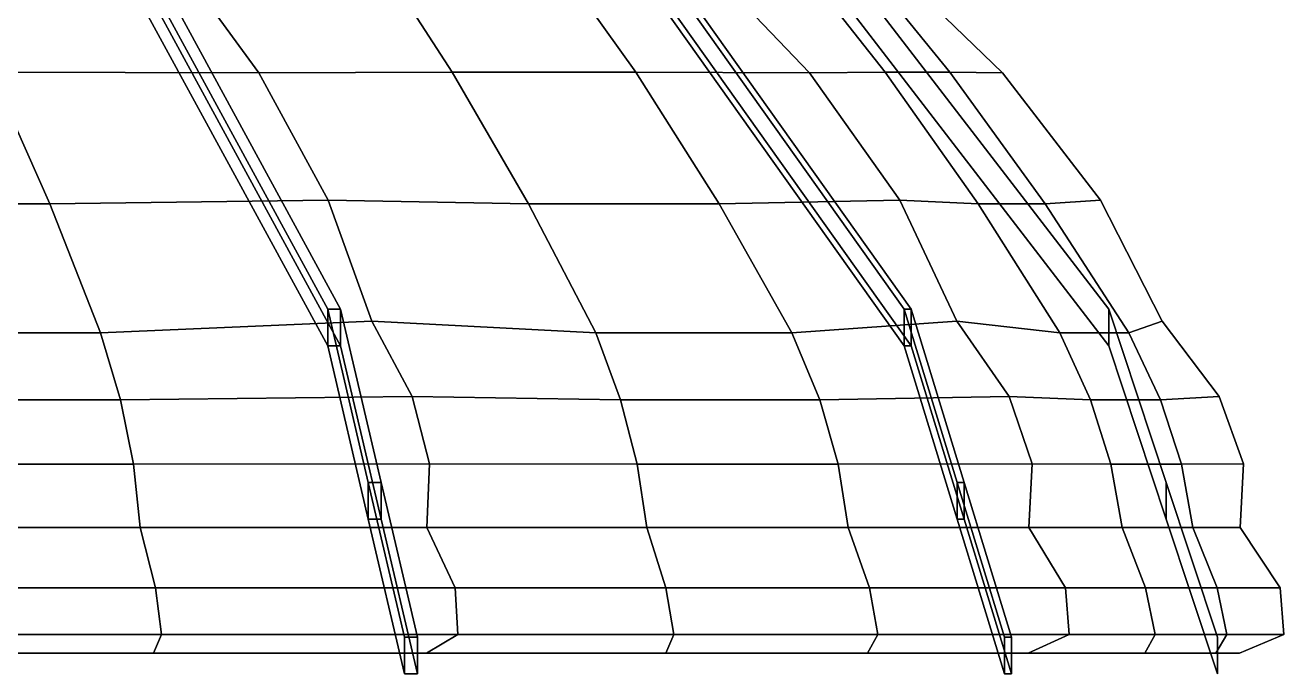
# Model space of a CAD drawing. Extents: x -3.04 to 3.04, y 0.02 to 5.68.
# Drawn here: x 1.684 to 3.042, y 3.845 to 4.545 of the extents above; entities that cross this region are included whole.
import ezdxf

# ---------------------------------------------------------------- set-up
doc = ezdxf.new("R2010")
doc.units = 0

msp = doc.modelspace()

# ---------------------------------------------------------------- linework, layer by layer
for points in [[(1.83414, 4.632556, 1.81598), (1.575408, 4.636148, 2.032317), (1.647372, 4.493828, 2.123217), (1.93622, 4.493232, 1.917049)], [(1.647372, 4.493828, -2.123217), (1.575408, 4.636148, -2.032317), (1.83414, 4.632556, -1.81598), (1.93622, 4.493232, -1.917049)], [(1.647372, 4.493828, 2.123217), (1.575408, 4.636148, 2.032317), (1.83414, 4.632556, 1.81598), (1.93622, 4.493232, 1.917049)], [(1.83414, 4.632556, -1.81598), (1.575408, 4.636148, -2.032317), (1.647372, 4.493828, -2.123217), (1.93622, 4.493232, -1.917049)], [(2.010293, 4.238322, -2.024294), (1.794813, 4.634395, -1.808814), (1.808814, 4.634395, -1.794813), (2.024294, 4.238322, -2.010293)], [(1.808814, 4.634395, 1.794813), (1.794813, 4.634395, 1.808814), (2.010293, 4.238322, 2.024294), (2.024294, 4.238322, 2.010293)], [(1.794813, 4.594795, -1.808814), (1.794813, 4.634395, -1.808814), (2.010293, 4.238322, -2.024294), (2.010293, 4.198722, -2.024294)], [(2.010293, 4.238322, 2.024294), (1.794813, 4.634395, 1.808814), (1.794813, 4.594795, 1.808814), (2.010293, 4.198722, 2.024294)], [(2.024294, 4.238322, -2.010293), (1.808814, 4.634395, -1.794813), (1.808814, 4.594795, -1.794813), (2.024294, 4.198722, -2.010293)], [(1.808814, 4.594795, 1.794813), (1.808814, 4.634395, 1.794813), (2.024294, 4.238322, 2.010293), (2.024294, 4.198722, 2.010293)], [(2.144449, 4.493828, 1.631061), (2.052641, 4.636148, 1.55981), (1.83414, 4.632556, 1.81598), (1.93622, 4.493232, 1.917049)], [(1.83414, 4.632556, -1.81598), (2.052641, 4.636148, -1.55981), (2.144449, 4.493828, -1.631061), (1.93622, 4.493232, -1.917049)], [(1.83414, 4.632556, 1.81598), (2.052641, 4.636148, 1.55981), (2.144449, 4.493828, 1.631061), (1.93622, 4.493232, 1.917049)], [(2.144449, 4.493828, -1.631061), (2.052641, 4.636148, -1.55981), (1.83414, 4.632556, -1.81598), (1.93622, 4.493232, -1.917049)], [(2.240998, 4.636148, 1.280703), (2.052641, 4.636148, 1.55981), (2.144449, 4.493828, 1.631061), (2.342618, 4.493828, 1.337417)], [(2.144449, 4.493828, -1.631061), (2.052641, 4.636148, -1.55981), (2.240998, 4.636148, -1.280703), (2.342618, 4.493828, -1.337417)], [(2.144449, 4.493828, 1.631061), (2.052641, 4.636148, 1.55981), (2.240998, 4.636148, 1.280703), (2.342618, 4.493828, 1.337417)], [(2.240998, 4.636148, -1.280703), (2.052641, 4.636148, -1.55981), (2.144449, 4.493828, -1.631061), (2.342618, 4.493828, -1.337417)], [(2.39642, 4.632556, 0.982801), (2.240998, 4.636148, 1.280703), (2.342618, 4.493828, 1.337417), (2.529793, 4.493232, 1.0375)], [(2.342618, 4.493828, -1.337417), (2.240998, 4.636148, -1.280703), (2.39642, 4.632556, -0.982801), (2.529793, 4.493232, -1.0375)], [(2.342618, 4.493828, 1.337417), (2.240998, 4.636148, 1.280703), (2.39642, 4.632556, 0.982801), (2.529793, 4.493232, 1.0375)], [(2.39642, 4.632556, -0.982801), (2.240998, 4.636148, -1.280703), (2.342618, 4.493828, -1.337417), (2.529793, 4.493232, -1.0375)], [(2.631933, 4.238322, -1.100898), (2.350394, 4.634395, -0.984281), (2.357971, 4.634395, -0.965988), (2.63951, 4.238322, -1.082605)], [(2.357971, 4.634395, 0.965988), (2.350394, 4.634395, 0.984281), (2.631933, 4.238322, 1.100898), (2.63951, 4.238322, 1.082605)], [(2.350394, 4.594795, -0.984281), (2.350394, 4.634395, -0.984281), (2.631933, 4.238322, -1.100898), (2.631933, 4.198722, -1.100898)], [(2.631933, 4.238322, 1.100898), (2.350394, 4.634395, 0.984281), (2.350394, 4.594795, 0.984281), (2.631933, 4.198722, 1.100898)], [(2.63951, 4.238322, -1.082605), (2.357971, 4.634395, -0.965988), (2.357971, 4.594795, -0.965988), (2.63951, 4.198722, -1.082605)], [(2.357971, 4.594795, 0.965988), (2.357971, 4.634395, 0.965988), (2.63951, 4.238322, 1.082605), (2.63951, 4.198722, 1.082605)], [(2.611635, 4.493828, 0.694384), (2.499275, 4.636148, 0.663342), (2.39642, 4.632556, 0.982801), (2.529793, 4.493232, 1.0375)], [(2.39642, 4.632556, -0.982801), (2.499275, 4.636148, -0.663342), (2.611635, 4.493828, -0.694384), (2.529793, 4.493232, -1.0375)], [(2.39642, 4.632556, 0.982801), (2.499275, 4.636148, 0.663342), (2.611635, 4.493828, 0.694384), (2.529793, 4.493232, 1.0375)], [(2.611635, 4.493828, -0.694384), (2.499275, 4.636148, -0.663342), (2.39642, 4.632556, -0.982801), (2.529793, 4.493232, -1.0375)], [(2.565417, 4.636148, 0.334113), (2.499275, 4.636148, 0.663342), (2.611635, 4.493828, 0.694384), (2.681223, 4.493828, 0.348007)], [(2.611635, 4.493828, -0.694384), (2.499275, 4.636148, -0.663342), (2.565417, 4.636148, -0.334113), (2.681223, 4.493828, -0.348007)], [(2.611635, 4.493828, 0.694384), (2.499275, 4.636148, 0.663342), (2.565417, 4.636148, 0.334113), (2.681223, 4.493828, 0.348007)], [(2.565417, 4.636148, -0.334113), (2.499275, 4.636148, -0.663342), (2.611635, 4.493828, -0.694384), (2.681223, 4.493828, -0.348007)], [(2.852884, 4.238322, -0.0099), (2.548149, 4.634395, -0.0099), (2.548149, 4.634395, 0.0099), (2.852884, 4.238322, 0.0099)], [(2.852884, 4.238322, 0.0099), (2.548149, 4.634395, 0.0099), (2.548149, 4.594795, 0.0099), (2.852884, 4.198722, 0.0099)], [(2.548149, 4.594795, -0.0099), (2.548149, 4.634395, -0.0099), (2.852884, 4.238322, -0.0099), (2.852884, 4.198722, -0.0099)], [(2.593866, 4.632556), (2.565417, 4.636148, 0.334113), (2.681223, 4.493828, 0.348007), (2.738228, 4.493232)], [(2.681223, 4.493828, -0.348007), (2.565417, 4.636148, -0.334113), (2.593866, 4.632556), (2.738228, 4.493232)], [(2.681223, 4.493828, 0.348007), (2.565417, 4.636148, 0.334113), (2.593866, 4.632556), (2.738228, 4.493232)], [(2.593866, 4.632556), (2.565417, 4.636148, -0.334113), (2.681223, 4.493828, -0.348007), (2.738228, 4.493232)], [(1.808814, 4.594795, -1.794813), (1.794813, 4.594795, -1.808814), (2.010293, 4.198722, -2.024294), (2.024294, 4.198722, -2.010293)], [(2.010293, 4.198722, 2.024294), (1.794813, 4.594795, 1.808814), (1.808814, 4.594795, 1.794813), (2.024294, 4.198722, 2.010293)], [(2.357971, 4.594795, -0.965988), (2.350394, 4.594795, -0.984281), (2.631933, 4.198722, -1.100898), (2.63951, 4.198722, -1.082605)], [(2.631933, 4.198722, 1.100898), (2.350394, 4.594795, 0.984281), (2.357971, 4.594795, 0.965988), (2.63951, 4.198722, 1.082605)], [(2.548149, 4.594795, 0.0099), (2.548149, 4.594795, -0.0099), (2.852884, 4.198722, -0.0099), (2.852884, 4.198722, 0.0099)], [(1.710649, 4.352116, 2.204746), (1.647372, 4.493828, 2.123217), (1.350791, 4.493828, 2.319424), (1.402652, 4.352116, 2.408506)], [(1.402652, 4.352116, -2.408506), (1.350791, 4.493828, -2.319424), (1.647372, 4.493828, -2.123217), (1.710649, 4.352116, -2.204746)], [(1.350791, 4.493828, 2.319424), (1.647372, 4.493828, 2.123217), (1.710649, 4.352116, 2.204746), (1.402652, 4.352116, 2.408506)], [(1.647372, 4.493828, -2.123217), (1.350791, 4.493828, -2.319424), (1.402652, 4.352116, -2.408506), (1.710649, 4.352116, -2.204746)], [(2.010839, 4.355735, 1.99093), (1.93622, 4.493232, 1.917049), (1.647372, 4.493828, 2.123217), (1.710649, 4.352116, 2.204746)], [(1.647372, 4.493828, -2.123217), (1.93622, 4.493232, -1.917049), (2.010839, 4.355735, -1.99093), (1.710649, 4.352116, -2.204746)], [(1.647372, 4.493828, 2.123217), (1.93622, 4.493232, 1.917049), (2.010839, 4.355735, 1.99093), (1.710649, 4.352116, 2.204746)], [(2.010839, 4.355735, -1.99093), (1.93622, 4.493232, -1.917049), (1.647372, 4.493828, -2.123217), (1.710649, 4.352116, -2.204746)], [(2.144449, 4.493828, 1.631061), (1.93622, 4.493232, 1.917049), (2.010839, 4.355735, 1.99093), (2.226794, 4.352116, 1.693712)], [(2.010839, 4.355735, -1.99093), (1.93622, 4.493232, -1.917049), (2.144449, 4.493828, -1.631061), (2.226794, 4.352116, -1.693712)], [(2.010839, 4.355735, 1.99093), (1.93622, 4.493232, 1.917049), (2.144449, 4.493828, 1.631061), (2.226794, 4.352116, 1.693712)], [(2.144449, 4.493828, -1.631061), (1.93622, 4.493232, -1.917049), (2.010839, 4.355735, -1.99093), (2.226794, 4.352116, -1.693712)], [(2.342618, 4.493828, 1.337417), (2.144449, 4.493828, 1.631061), (2.226794, 4.352116, 1.693712), (2.432591, 4.352116, 1.388765)], [(2.226794, 4.352116, -1.693712), (2.144449, 4.493828, -1.631061), (2.342618, 4.493828, -1.337417), (2.432591, 4.352116, -1.388765)], [(2.226794, 4.352116, 1.693712), (2.144449, 4.493828, 1.631061), (2.342618, 4.493828, 1.337417), (2.432591, 4.352116, 1.388765)], [(2.342618, 4.493828, -1.337417), (2.144449, 4.493828, -1.631061), (2.226794, 4.352116, -1.693712), (2.432591, 4.352116, -1.388765)], [(2.627288, 4.355735, 1.077484), (2.529793, 4.493232, 1.0375), (2.342618, 4.493828, 1.337417), (2.432591, 4.352116, 1.388765)], [(2.342618, 4.493828, -1.337417), (2.529793, 4.493232, -1.0375), (2.627288, 4.355735, -1.077484), (2.432591, 4.352116, -1.388765)], [(2.342618, 4.493828, 1.337417), (2.529793, 4.493232, 1.0375), (2.627288, 4.355735, 1.077484), (2.432591, 4.352116, 1.388765)], [(2.627288, 4.355735, -1.077484), (2.529793, 4.493232, -1.0375), (2.342618, 4.493828, -1.337417), (2.432591, 4.352116, -1.388765)], [(2.611635, 4.493828, 0.694384), (2.529793, 4.493232, 1.0375), (2.627288, 4.355735, 1.077484), (2.711926, 4.352116, 0.721066)], [(2.627288, 4.355735, -1.077484), (2.529793, 4.493232, -1.0375), (2.611635, 4.493828, -0.694384), (2.711926, 4.352116, -0.721066)], [(2.627288, 4.355735, 1.077484), (2.529793, 4.493232, 1.0375), (2.611635, 4.493828, 0.694384), (2.711926, 4.352116, 0.721066)], [(2.611635, 4.493828, -0.694384), (2.529793, 4.493232, -1.0375), (2.627288, 4.355735, -1.077484), (2.711926, 4.352116, -0.721066)], [(2.784193, 4.352116, 0.361356), (2.681223, 4.493828, 0.348007), (2.611635, 4.493828, 0.694384), (2.711926, 4.352116, 0.721066)], [(2.711926, 4.352116, -0.721066), (2.611635, 4.493828, -0.694384), (2.681223, 4.493828, -0.348007), (2.784193, 4.352116, -0.361356)], [(2.711926, 4.352116, 0.721066), (2.611635, 4.493828, 0.694384), (2.681223, 4.493828, 0.348007), (2.784193, 4.352116, 0.361356)], [(2.784193, 4.352116, -0.361356), (2.681223, 4.493828, -0.348007), (2.611635, 4.493828, -0.694384), (2.711926, 4.352116, -0.721066)], [(2.843756, 4.355735), (2.738228, 4.493232), (2.681223, 4.493828, 0.348007), (2.784193, 4.352116, 0.361356)], [(2.681223, 4.493828, -0.348007), (2.738228, 4.493232), (2.843756, 4.355735), (2.784193, 4.352116, -0.361356)], [(2.681223, 4.493828, 0.348007), (2.738228, 4.493232), (2.843756, 4.355735), (2.784193, 4.352116, 0.361356)], [(2.843756, 4.355735), (2.738228, 4.493232), (2.681223, 4.493828, -0.348007), (2.784193, 4.352116, -0.361356)], [(1.765204, 4.212819, 2.276865), (1.710649, 4.352116, 2.204746), (1.402652, 4.352116, 2.408506), (1.449071, 4.212819, 2.486007)], [(1.449071, 4.212819, -2.486007), (1.402652, 4.352116, -2.408506), (1.710649, 4.352116, -2.204746), (1.765204, 4.212819, -2.276865)], [(1.402652, 4.352116, 2.408506), (1.710649, 4.352116, 2.204746), (1.765204, 4.212819, 2.276865), (1.449071, 4.212819, 2.486007)], [(1.710649, 4.352116, -2.204746), (1.402652, 4.352116, -2.408506), (1.449071, 4.212819, -2.486007), (1.765204, 4.212819, -2.276865)], [(2.057886, 4.225483, 2.037511), (2.010839, 4.355735, 1.99093), (1.710649, 4.352116, 2.204746), (1.765204, 4.212819, 2.276865)], [(1.710649, 4.352116, -2.204746), (2.010839, 4.355735, -1.99093), (2.057886, 4.225483, -2.037511), (1.765204, 4.212819, -2.276865)], [(1.710649, 4.352116, 2.204746), (2.010839, 4.355735, 1.99093), (2.057886, 4.225483, 2.037511), (1.765204, 4.212819, 2.276865)], [(2.057886, 4.225483, -2.037511), (2.010839, 4.355735, -1.99093), (1.710649, 4.352116, -2.204746), (1.765204, 4.212819, -2.276865)], [(2.226794, 4.352116, 1.693712), (2.010839, 4.355735, 1.99093), (2.057886, 4.225483, 2.037511), (2.299634, 4.212819, 1.747727)], [(2.057886, 4.225483, -2.037511), (2.010839, 4.355735, -1.99093), (2.226794, 4.352116, -1.693712), (2.299634, 4.212819, -1.747727)], [(2.057886, 4.225483, 2.037511), (2.010839, 4.355735, 1.99093), (2.226794, 4.352116, 1.693712), (2.299634, 4.212819, 1.747727)], [(2.226794, 4.352116, -1.693712), (2.010839, 4.355735, -1.99093), (2.057886, 4.225483, -2.037511), (2.299634, 4.212819, -1.747727)], [(2.510868, 4.212819, 1.434723), (2.432591, 4.352116, 1.388765), (2.226794, 4.352116, 1.693712), (2.299634, 4.212819, 1.747727)], [(2.226794, 4.352116, -1.693712), (2.432591, 4.352116, -1.388765), (2.510868, 4.212819, -1.434723), (2.299634, 4.212819, -1.747727)], [(2.226794, 4.352116, 1.693712), (2.432591, 4.352116, 1.388765), (2.510868, 4.212819, 1.434723), (2.299634, 4.212819, 1.747727)], [(2.510868, 4.212819, -1.434723), (2.432591, 4.352116, -1.388765), (2.226794, 4.352116, -1.693712), (2.299634, 4.212819, -1.747727)], [(2.688758, 4.225483, 1.102693), (2.627288, 4.355735, 1.077484), (2.432591, 4.352116, 1.388765), (2.510868, 4.212819, 1.434723)], [(2.432591, 4.352116, -1.388765), (2.627288, 4.355735, -1.077484), (2.688758, 4.225483, -1.102693), (2.510868, 4.212819, -1.434723)], [(2.432591, 4.352116, 1.388765), (2.627288, 4.355735, 1.077484), (2.688758, 4.225483, 1.102693), (2.510868, 4.212819, 1.434723)], [(2.688758, 4.225483, -1.102693), (2.627288, 4.355735, -1.077484), (2.432591, 4.352116, -1.388765), (2.510868, 4.212819, -1.434723)], [(2.711926, 4.352116, 0.721066), (2.627288, 4.355735, 1.077484), (2.688758, 4.225483, 1.102693), (2.800099, 4.212819, 0.74337)], [(2.688758, 4.225483, -1.102693), (2.627288, 4.355735, -1.077484), (2.711926, 4.352116, -0.721066), (2.800099, 4.212819, -0.74337)], [(2.688758, 4.225483, 1.102693), (2.627288, 4.355735, 1.077484), (2.711926, 4.352116, 0.721066), (2.800099, 4.212819, 0.74337)], [(2.711926, 4.352116, -0.721066), (2.627288, 4.355735, -1.077484), (2.688758, 4.225483, -1.102693), (2.800099, 4.212819, -0.74337)], [(2.784193, 4.352116, 0.361356), (2.711926, 4.352116, 0.721066), (2.800099, 4.212819, 0.74337), (2.874274, 4.212819, 0.374158)], [(2.711926, 4.352116, -0.721066), (2.784193, 4.352116, -0.361356), (2.874274, 4.212819, -0.374158), (2.800099, 4.212819, -0.74337)], [(2.711926, 4.352116, 0.721066), (2.784193, 4.352116, 0.361356), (2.874274, 4.212819, 0.374158), (2.800099, 4.212819, 0.74337)], [(2.784193, 4.352116, -0.361356), (2.711926, 4.352116, -0.721066), (2.800099, 4.212819, -0.74337), (2.874274, 4.212819, -0.374158)], [(2.91029, 4.225483), (2.843756, 4.355735), (2.784193, 4.352116, 0.361356), (2.874274, 4.212819, 0.374158)], [(2.784193, 4.352116, -0.361356), (2.843756, 4.355735), (2.91029, 4.225483), (2.874274, 4.212819, -0.374158)], [(2.784193, 4.352116, 0.361356), (2.843756, 4.355735), (2.91029, 4.225483), (2.874274, 4.212819, 0.374158)], [(2.91029, 4.225483), (2.843756, 4.355735), (2.784193, 4.352116, -0.361356), (2.874274, 4.212819, -0.374158)], [(2.054049, 4.051502, -2.068049), (2.010293, 4.238322, -2.024294), (2.024294, 4.238322, -2.010293), (2.068049, 4.051502, -2.054049)], [(2.024294, 4.238322, 2.010293), (2.010293, 4.238322, 2.024294), (2.054049, 4.051502, 2.068049), (2.068049, 4.051502, 2.054049)], [(2.010293, 4.198722, -2.024294), (2.010293, 4.238322, -2.024294), (2.054049, 4.051502, -2.068049), (2.054049, 4.011902, -2.068049)], [(2.054049, 4.051502, 2.068049), (2.010293, 4.238322, 2.024294), (2.010293, 4.198722, 2.024294), (2.054049, 4.011902, 2.068049)], [(2.068049, 4.051502, -2.054049), (2.024294, 4.238322, -2.010293), (2.024294, 4.198722, -2.010293), (2.068049, 4.011902, -2.054049)], [(2.024294, 4.198722, 2.010293), (2.024294, 4.238322, 2.010293), (2.068049, 4.051502, 2.054049), (2.068049, 4.011902, 2.054049)], [(2.689102, 4.051502, -1.124578), (2.631933, 4.238322, -1.100898), (2.63951, 4.238322, -1.082605), (2.696679, 4.051502, -1.106285)], [(2.63951, 4.238322, 1.082605), (2.631933, 4.238322, 1.100898), (2.689102, 4.051502, 1.124578), (2.696679, 4.051502, 1.106285)], [(2.631933, 4.198722, -1.100898), (2.631933, 4.238322, -1.100898), (2.689102, 4.051502, -1.124578), (2.689102, 4.011902, -1.124578)], [(2.689102, 4.051502, 1.124578), (2.631933, 4.238322, 1.100898), (2.631933, 4.198722, 1.100898), (2.689102, 4.011902, 1.124578)], [(2.696679, 4.051502, -1.106285), (2.63951, 4.238322, -1.082605), (2.63951, 4.198722, -1.082605), (2.696679, 4.011902, -1.106285)], [(2.63951, 4.198722, 1.082605), (2.63951, 4.238322, 1.082605), (2.696679, 4.051502, 1.106285), (2.696679, 4.011902, 1.106285)], [(2.914763, 4.051502, -0.0099), (2.852884, 4.238322, -0.0099), (2.852884, 4.238322, 0.0099), (2.914763, 4.051502, 0.0099)], [(2.852884, 4.198722, -0.0099), (2.852884, 4.238322, -0.0099), (2.914763, 4.051502, -0.0099), (2.914763, 4.011902, -0.0099)], [(2.914763, 4.051502, 0.0099), (2.852884, 4.238322, 0.0099), (2.852884, 4.198722, 0.0099), (2.914763, 4.011902, 0.0099)], [(2.057886, 4.225483, 2.037511), (1.765204, 4.212819, 2.276865), (1.786982, 4.140527, 2.303054), (2.101265, 4.144279, 2.080461)], [(1.786982, 4.140527, -2.303054), (1.765204, 4.212819, -2.276865), (2.057886, 4.225483, -2.037511), (2.101265, 4.144279, -2.080461)], [(1.786982, 4.140527, 2.303054), (1.765204, 4.212819, 2.276865), (2.057886, 4.225483, 2.037511), (2.101265, 4.144279, 2.080461)], [(2.057886, 4.225483, -2.037511), (1.765204, 4.212819, -2.276865), (1.786982, 4.140527, -2.303054), (2.101265, 4.144279, -2.080461)], [(2.326084, 4.140527, 1.769289), (2.299634, 4.212819, 1.747727), (2.057886, 4.225483, 2.037511), (2.101265, 4.144279, 2.080461)], [(2.057886, 4.225483, -2.037511), (2.299634, 4.212819, -1.747727), (2.326084, 4.140527, -1.769289), (2.101265, 4.144279, -2.080461)], [(2.057886, 4.225483, 2.037511), (2.299634, 4.212819, 1.747727), (2.326084, 4.140527, 1.769289), (2.101265, 4.144279, 2.080461)], [(2.326084, 4.140527, -1.769289), (2.299634, 4.212819, -1.747727), (2.057886, 4.225483, -2.037511), (2.101265, 4.144279, -2.080461)], [(2.688758, 4.225483, 1.102693), (2.510868, 4.212819, 1.434723), (2.54111, 4.140527, 1.450666), (2.745435, 4.144279, 1.125937)], [(2.54111, 4.140527, -1.450666), (2.510868, 4.212819, -1.434723), (2.688758, 4.225483, -1.102693), (2.745435, 4.144279, -1.125937)], [(2.54111, 4.140527, 1.450666), (2.510868, 4.212819, 1.434723), (2.688758, 4.225483, 1.102693), (2.745435, 4.144279, 1.125937)], [(2.688758, 4.225483, -1.102693), (2.510868, 4.212819, -1.434723), (2.54111, 4.140527, -1.450666), (2.745435, 4.144279, -1.125937)], [(2.83287, 4.140527, 0.75327), (2.800099, 4.212819, 0.74337), (2.688758, 4.225483, 1.102693), (2.745435, 4.144279, 1.125937)], [(2.688758, 4.225483, -1.102693), (2.800099, 4.212819, -0.74337), (2.83287, 4.140527, -0.75327), (2.745435, 4.144279, -1.125937)], [(2.688758, 4.225483, 1.102693), (2.800099, 4.212819, 0.74337), (2.83287, 4.140527, 0.75327), (2.745435, 4.144279, 1.125937)], [(2.83287, 4.140527, -0.75327), (2.800099, 4.212819, -0.74337), (2.688758, 4.225483, -1.102693), (2.745435, 4.144279, -1.125937)], [(2.91029, 4.225483), (2.874274, 4.212819, 0.374158), (2.908377, 4.140527, 0.377428), (2.971638, 4.144279)], [(2.908377, 4.140527, -0.377428), (2.874274, 4.212819, -0.374158), (2.91029, 4.225483), (2.971638, 4.144279)], [(2.908377, 4.140527, 0.377428), (2.874274, 4.212819, 0.374158), (2.91029, 4.225483), (2.971638, 4.144279)], [(2.91029, 4.225483), (2.874274, 4.212819, -0.374158), (2.908377, 4.140527, -0.377428), (2.971638, 4.144279)], [(1.765204, 4.212819, 2.276865), (1.449071, 4.212819, 2.486007), (1.465173, 4.140527, 2.515951), (1.786982, 4.140527, 2.303054)], [(1.465173, 4.140527, -2.515951), (1.449071, 4.212819, -2.486007), (1.765204, 4.212819, -2.276865), (1.786982, 4.140527, -2.303054)], [(1.465173, 4.140527, 2.515951), (1.449071, 4.212819, 2.486007), (1.765204, 4.212819, 2.276865), (1.786982, 4.140527, 2.303054)], [(1.765204, 4.212819, -2.276865), (1.449071, 4.212819, -2.486007), (1.465173, 4.140527, -2.515951), (1.786982, 4.140527, -2.303054)], [(2.510868, 4.212819, 1.434723), (2.299634, 4.212819, 1.747727), (2.326084, 4.140527, 1.769289), (2.54111, 4.140527, 1.450666)], [(2.299634, 4.212819, -1.747727), (2.510868, 4.212819, -1.434723), (2.54111, 4.140527, -1.450666), (2.326084, 4.140527, -1.769289)], [(2.326084, 4.140527, 1.769289), (2.299634, 4.212819, 1.747727), (2.510868, 4.212819, 1.434723), (2.54111, 4.140527, 1.450666)], [(2.54111, 4.140527, -1.450666), (2.510868, 4.212819, -1.434723), (2.299634, 4.212819, -1.747727), (2.326084, 4.140527, -1.769289)], [(2.874274, 4.212819, 0.374158), (2.800099, 4.212819, 0.74337), (2.83287, 4.140527, 0.75327), (2.908377, 4.140527, 0.377428)], [(2.800099, 4.212819, -0.74337), (2.874274, 4.212819, -0.374158), (2.908377, 4.140527, -0.377428), (2.83287, 4.140527, -0.75327)], [(2.800099, 4.212819, 0.74337), (2.874274, 4.212819, 0.374158), (2.908377, 4.140527, 0.377428), (2.83287, 4.140527, 0.75327)], [(2.874274, 4.212819, -0.374158), (2.800099, 4.212819, -0.74337), (2.83287, 4.140527, -0.75327), (2.908377, 4.140527, -0.377428)], [(2.024294, 4.198722, -2.010293), (2.010293, 4.198722, -2.024294), (2.054049, 4.011902, -2.068049), (2.068049, 4.011902, -2.054049)], [(2.054049, 4.011902, 2.068049), (2.010293, 4.198722, 2.024294), (2.024294, 4.198722, 2.010293), (2.068049, 4.011902, 2.054049)], [(2.63951, 4.198722, -1.082605), (2.631933, 4.198722, -1.100898), (2.689102, 4.011902, -1.124578), (2.696679, 4.011902, -1.106285)], [(2.689102, 4.011902, 1.124578), (2.631933, 4.198722, 1.100898), (2.63951, 4.198722, 1.082605), (2.696679, 4.011902, 1.106285)], [(2.852884, 4.198722, 0.0099), (2.852884, 4.198722, -0.0099), (2.914763, 4.011902, -0.0099), (2.914763, 4.011902, 0.0099)], [(1.786982, 4.140527, 2.303054), (1.465173, 4.140527, 2.515951), (1.476421, 4.071049, 2.535565), (1.80098, 4.071049, 2.320848)], [(1.465173, 4.140527, -2.515951), (1.786982, 4.140527, -2.303054), (1.80098, 4.071049, -2.320848), (1.476421, 4.071049, -2.535565)], [(1.476421, 4.071049, 2.535565), (1.465173, 4.140527, 2.515951), (1.786982, 4.140527, 2.303054), (1.80098, 4.071049, 2.320848)], [(1.80098, 4.071049, -2.320848), (1.786982, 4.140527, -2.303054), (1.465173, 4.140527, -2.515951), (1.476421, 4.071049, -2.535565)], [(2.101265, 4.144279, 2.080461), (1.786982, 4.140527, 2.303054), (1.80098, 4.071049, 2.320848), (2.12005, 4.071521, 2.099059)], [(1.80098, 4.071049, -2.320848), (1.786982, 4.140527, -2.303054), (2.101265, 4.144279, -2.080461), (2.12005, 4.071521, -2.099059)], [(1.80098, 4.071049, 2.320848), (1.786982, 4.140527, 2.303054), (2.101265, 4.144279, 2.080461), (2.12005, 4.071521, 2.099059)], [(2.101265, 4.144279, -2.080461), (1.786982, 4.140527, -2.303054), (1.80098, 4.071049, -2.320848), (2.12005, 4.071521, -2.099059)], [(2.344057, 4.071049, 1.783149), (2.326084, 4.140527, 1.769289), (2.101265, 4.144279, 2.080461), (2.12005, 4.071521, 2.099059)], [(2.101265, 4.144279, -2.080461), (2.326084, 4.140527, -1.769289), (2.344057, 4.071049, -1.783149), (2.12005, 4.071521, -2.099059)], [(2.101265, 4.144279, 2.080461), (2.326084, 4.140527, 1.769289), (2.344057, 4.071049, 1.783149), (2.12005, 4.071521, 2.099059)], [(2.344057, 4.071049, -1.783149), (2.326084, 4.140527, -1.769289), (2.101265, 4.144279, -2.080461), (2.12005, 4.071521, -2.099059)], [(2.54111, 4.140527, 1.450666), (2.326084, 4.140527, 1.769289), (2.344057, 4.071049, 1.783149), (2.56092, 4.071049, 1.461803)], [(2.344057, 4.071049, -1.783149), (2.326084, 4.140527, -1.769289), (2.54111, 4.140527, -1.450666), (2.56092, 4.071049, -1.461803)], [(2.344057, 4.071049, 1.783149), (2.326084, 4.140527, 1.769289), (2.54111, 4.140527, 1.450666), (2.56092, 4.071049, 1.461803)], [(2.54111, 4.140527, -1.450666), (2.326084, 4.140527, -1.769289), (2.344057, 4.071049, -1.783149), (2.56092, 4.071049, -1.461803)], [(2.745435, 4.144279, 1.125937), (2.54111, 4.140527, 1.450666), (2.56092, 4.071049, 1.461803), (2.769979, 4.071521, 1.136003)], [(2.56092, 4.071049, -1.461803), (2.54111, 4.140527, -1.450666), (2.745435, 4.144279, -1.125937), (2.769979, 4.071521, -1.136003)], [(2.56092, 4.071049, 1.461803), (2.54111, 4.140527, 1.450666), (2.745435, 4.144279, 1.125937), (2.769979, 4.071521, 1.136003)], [(2.745435, 4.144279, -1.125937), (2.54111, 4.140527, -1.450666), (2.56092, 4.071049, -1.461803), (2.769979, 4.071521, -1.136003)], [(2.854831, 4.071049, 0.759264), (2.83287, 4.140527, 0.75327), (2.745435, 4.144279, 1.125937), (2.769979, 4.071521, 1.136003)], [(2.745435, 4.144279, -1.125937), (2.83287, 4.140527, -0.75327), (2.854832, 4.071049, -0.759264), (2.769979, 4.071521, -1.136003)], [(2.745435, 4.144279, 1.125937), (2.83287, 4.140527, 0.75327), (2.854832, 4.071049, 0.759264), (2.769979, 4.071521, 1.136003)], [(2.854831, 4.071049, -0.759264), (2.83287, 4.140527, -0.75327), (2.745435, 4.144279, -1.125937), (2.769979, 4.071521, -1.136003)], [(2.930984, 4.071049, 0.380211), (2.908377, 4.140527, 0.377428), (2.83287, 4.140527, 0.75327), (2.854831, 4.071049, 0.759264)], [(2.83287, 4.140527, -0.75327), (2.908377, 4.140527, -0.377428), (2.930984, 4.071049, -0.380211), (2.854832, 4.071049, -0.759264)], [(2.83287, 4.140527, 0.75327), (2.908377, 4.140527, 0.377428), (2.930984, 4.071049, 0.380211), (2.854832, 4.071049, 0.759264)], [(2.930984, 4.071049, -0.380211), (2.908377, 4.140527, -0.377428), (2.83287, 4.140527, -0.75327), (2.854831, 4.071049, -0.759264)], [(2.971638, 4.144279), (2.908377, 4.140527, 0.377428), (2.930984, 4.071049, 0.380211), (2.998203, 4.071521)], [(2.930984, 4.071049, -0.380211), (2.908377, 4.140527, -0.377428), (2.971638, 4.144279), (2.998203, 4.071521)], [(2.930984, 4.071049, 0.380211), (2.908377, 4.140527, 0.377428), (2.971638, 4.144279), (2.998203, 4.071521)], [(2.971638, 4.144279), (2.908377, 4.140527, -0.377428), (2.930984, 4.071049, -0.380211), (2.998203, 4.071521)], [(1.80098, 4.071049, 2.320848), (1.476421, 4.071049, 2.535565), (1.483424, 4.002982, 2.546148), (1.808176, 4.002982, 2.331305)], [(1.483424, 4.002982, -2.546148), (1.476421, 4.071049, -2.535565), (1.80098, 4.071049, -2.320848), (1.808176, 4.002982, -2.331305)], [(1.483424, 4.002982, 2.546148), (1.476421, 4.071049, 2.535565), (1.80098, 4.071049, 2.320848), (1.808176, 4.002982, 2.331305)], [(1.80098, 4.071049, -2.320848), (1.476421, 4.071049, -2.535565), (1.483424, 4.002982, -2.546148), (1.808176, 4.002982, -2.331305)], [(1.808176, 4.002982, 2.331305), (2.117331, 4.002991, 2.096367), (2.12005, 4.071521, 2.099059), (1.80098, 4.071049, 2.320848)], [(2.12005, 4.071521, -2.099059), (2.117331, 4.002991, -2.096367), (1.808176, 4.002982, -2.331305), (1.80098, 4.071049, -2.320848)], [(2.12005, 4.071521, 2.099059), (2.117331, 4.002991, 2.096367), (1.808176, 4.002982, 2.331305), (1.80098, 4.071049, 2.320848)], [(1.808176, 4.002982, -2.331305), (2.117331, 4.002991, -2.096367), (2.12005, 4.071521, -2.099059), (1.80098, 4.071049, -2.320848)], [(2.12005, 4.071521, 2.099059), (2.117331, 4.002991, 2.096367), (2.354618, 4.002982, 1.790273), (2.344057, 4.071049, 1.783149)], [(2.354618, 4.002982, -1.790273), (2.117331, 4.002991, -2.096367), (2.12005, 4.071521, -2.099059), (2.344057, 4.071049, -1.783149)], [(2.354618, 4.002982, 1.790273), (2.117331, 4.002991, 2.096367), (2.12005, 4.071521, 2.099059), (2.344057, 4.071049, 1.783149)], [(2.12005, 4.071521, -2.099059), (2.117331, 4.002991, -2.096367), (2.354618, 4.002982, -1.790273), (2.344057, 4.071049, -1.783149)], [(2.57161, 4.002982, 1.468737), (2.56092, 4.071049, 1.461803), (2.344057, 4.071049, 1.783149), (2.354618, 4.002982, 1.790273)], [(2.344057, 4.071049, -1.783149), (2.56092, 4.071049, -1.461803), (2.57161, 4.002982, -1.468737), (2.354618, 4.002982, -1.790273)], [(2.344057, 4.071049, 1.783149), (2.56092, 4.071049, 1.461803), (2.57161, 4.002982, 1.468737), (2.354618, 4.002982, 1.790273)], [(2.57161, 4.002982, -1.468737), (2.56092, 4.071049, -1.461803), (2.344057, 4.071049, -1.783149), (2.354618, 4.002982, -1.790273)], [(2.57161, 4.002982, 1.468737), (2.766425, 4.002991, 1.134545), (2.769979, 4.071521, 1.136003), (2.56092, 4.071049, 1.461803)], [(2.769979, 4.071521, -1.136003), (2.766425, 4.002991, -1.134545), (2.57161, 4.002982, -1.468737), (2.56092, 4.071049, -1.461803)], [(2.769979, 4.071521, 1.136003), (2.766425, 4.002991, 1.134545), (2.57161, 4.002982, 1.468737), (2.56092, 4.071049, 1.461803)], [(2.57161, 4.002982, -1.468737), (2.766425, 4.002991, -1.134545), (2.769979, 4.071521, -1.136003), (2.56092, 4.071049, -1.461803)], [(2.769979, 4.071521, 1.136003), (2.766425, 4.002991, 1.134545), (2.867342, 4.002982, 0.761845), (2.854831, 4.071049, 0.759264)], [(2.867342, 4.002982, -0.761845), (2.766425, 4.002991, -1.134545), (2.769979, 4.071521, -1.136003), (2.854832, 4.071049, -0.759264)], [(2.867342, 4.002982, 0.761845), (2.766425, 4.002991, 1.134545), (2.769979, 4.071521, 1.136003), (2.854832, 4.071049, 0.759264)], [(2.769979, 4.071521, -1.136003), (2.766425, 4.002991, -1.134545), (2.867342, 4.002982, -0.761845), (2.854831, 4.071049, -0.759264)], [(2.943539, 4.002982, 0.382567), (2.930984, 4.071049, 0.380211), (2.854831, 4.071049, 0.759264), (2.867342, 4.002982, 0.761845)], [(2.943539, 4.002982, -0.382567), (2.930984, 4.071049, -0.380211), (2.854831, 4.071049, -0.759264), (2.867342, 4.002982, -0.761845)], [(2.867342, 4.002982, -0.761845), (2.854832, 4.071049, -0.759264), (2.930984, 4.071049, -0.380211), (2.943539, 4.002982, -0.382567)], [(2.867342, 4.002982, 0.761845), (2.854832, 4.071049, 0.759264), (2.930984, 4.071049, 0.380211), (2.943539, 4.002982, 0.382567)], [(2.943539, 4.002982, 0.382567), (2.994358, 4.002991), (2.998203, 4.071521), (2.930984, 4.071049, 0.380211)], [(2.998203, 4.071521), (2.994358, 4.002991), (2.943539, 4.002982, -0.382567), (2.930984, 4.071049, -0.380211)], [(2.998203, 4.071521), (2.994358, 4.002991), (2.943539, 4.002982, 0.382567), (2.930984, 4.071049, 0.380211)], [(2.943539, 4.002982, -0.382567), (2.994358, 4.002991), (2.998203, 4.071521), (2.930984, 4.071049, -0.380211)], [(2.093107, 3.884737, -2.107107), (2.054049, 4.051502, -2.068049), (2.068049, 4.051502, -2.054049), (2.107107, 3.884737, -2.093107)], [(2.068049, 4.051502, 2.054049), (2.054049, 4.051502, 2.068049), (2.093107, 3.884737, 2.107107), (2.107107, 3.884737, 2.093107)], [(2.054049, 4.011902, -2.068049), (2.054049, 4.051502, -2.068049), (2.093107, 3.884737, -2.107107), (2.093107, 3.845137, -2.107107)], [(2.093107, 3.884737, 2.107107), (2.054049, 4.051502, 2.068049), (2.054049, 4.011902, 2.068049), (2.093107, 3.845137, 2.107107)], [(2.107107, 3.884737, -2.093107), (2.068049, 4.051502, -2.054049), (2.068049, 4.011902, -2.054049), (2.107107, 3.845137, -2.093107)], [(2.068049, 4.011902, 2.054049), (2.068049, 4.051502, 2.054049), (2.107107, 3.884737, 2.093107), (2.107107, 3.845137, 2.093107)], [(2.740134, 3.884737, -1.145716), (2.689102, 4.051502, -1.124578), (2.696679, 4.051502, -1.106285), (2.747711, 3.884737, -1.127423)], [(2.696679, 4.051502, 1.106285), (2.689102, 4.051502, 1.124578), (2.740134, 3.884737, 1.145716), (2.747711, 3.884737, 1.127423)], [(2.689102, 4.011902, -1.124578), (2.689102, 4.051502, -1.124578), (2.740134, 3.884737, -1.145716), (2.740134, 3.845137, -1.145716)], [(2.740134, 3.884737, 1.145716), (2.689102, 4.051502, 1.124578), (2.689102, 4.011902, 1.124578), (2.740134, 3.845137, 1.145716)], [(2.747711, 3.884737, -1.127423), (2.696679, 4.051502, -1.106285), (2.696679, 4.011902, -1.106285), (2.747711, 3.845137, -1.127423)], [(2.696679, 4.011902, 1.106285), (2.696679, 4.051502, 1.106285), (2.747711, 3.884737, 1.127423), (2.747711, 3.845137, 1.127423)], [(2.97, 3.884737, -0.0099), (2.914763, 4.051502, -0.0099), (2.914763, 4.051502, 0.0099), (2.97, 3.884737, 0.0099)], [(2.914763, 4.011902, -0.0099), (2.914763, 4.051502, -0.0099), (2.97, 3.884737, -0.0099), (2.97, 3.845137, -0.0099)], [(2.97, 3.884737, 0.0099), (2.914763, 4.051502, 0.0099), (2.914763, 4.011902, 0.0099), (2.97, 3.845137, 0.0099)], [(2.068049, 4.011902, -2.054049), (2.054049, 4.011902, -2.068049), (2.093107, 3.845137, -2.107107), (2.107107, 3.845137, -2.093107)], [(2.093107, 3.845137, 2.107107), (2.054049, 4.011902, 2.068049), (2.068049, 4.011902, 2.054049), (2.107107, 3.845137, 2.093107)], [(2.696679, 4.011902, -1.106285), (2.689102, 4.011902, -1.124578), (2.740134, 3.845137, -1.145716), (2.747711, 3.845137, -1.127423)], [(2.740134, 3.845137, 1.145716), (2.689102, 4.011902, 1.124578), (2.696679, 4.011902, 1.106285), (2.747711, 3.845137, 1.127423)], [(2.914763, 4.011902, 0.0099), (2.914763, 4.011902, -0.0099), (2.97, 3.845137, -0.0099), (2.97, 3.845137, 0.0099)], [(1.824731, 3.937708, 2.35148), (1.808176, 4.002982, 2.331305), (1.483424, 4.002982, 2.546148), (1.495914, 3.937708, 2.569012)], [(1.483424, 4.002982, -2.546148), (1.808176, 4.002982, -2.331305), (1.824731, 3.937708, -2.35148), (1.495914, 3.937708, -2.569012)], [(1.483424, 4.002982, 2.546148), (1.808176, 4.002982, 2.331305), (1.824731, 3.937708, 2.35148), (1.495914, 3.937708, 2.569012)], [(1.824731, 3.937708, -2.35148), (1.808176, 4.002982, -2.331305), (1.483424, 4.002982, -2.546148), (1.495914, 3.937708, -2.569012)], [(2.117331, 4.002991, 2.096367), (1.808176, 4.002982, 2.331305), (1.824731, 3.937708, 2.35148), (2.147773, 3.937711, 2.126508)], [(1.824731, 3.937708, -2.35148), (1.808176, 4.002982, -2.331305), (2.117331, 4.002991, -2.096367), (2.147773, 3.937711, -2.126508)], [(1.824731, 3.937708, 2.35148), (1.808176, 4.002982, 2.331305), (2.117331, 4.002991, 2.096367), (2.147773, 3.937711, 2.126508)], [(2.117331, 4.002991, -2.096367), (1.808176, 4.002982, -2.331305), (1.824731, 3.937708, -2.35148), (2.147773, 3.937711, -2.126508)], [(2.374994, 3.937708, 1.806664), (2.354618, 4.002982, 1.790273), (2.117331, 4.002991, 2.096367), (2.147773, 3.937711, 2.126508)], [(2.117331, 4.002991, -2.096367), (2.354618, 4.002982, -1.790273), (2.374994, 3.937708, -1.806664), (2.147773, 3.937711, -2.126508)], [(2.117331, 4.002991, 2.096367), (2.354618, 4.002982, 1.790273), (2.374994, 3.937708, 1.806664), (2.147773, 3.937711, 2.126508)], [(2.374994, 3.937708, -1.806664), (2.354618, 4.002982, -1.790273), (2.117331, 4.002991, -2.096367), (2.147773, 3.937711, -2.126508)], [(2.57161, 4.002982, 1.468737), (2.354618, 4.002982, 1.790273), (2.374994, 3.937708, 1.806664), (2.594702, 3.937708, 1.481103)], [(2.374994, 3.937708, -1.806664), (2.354618, 4.002982, -1.790273), (2.57161, 4.002982, -1.468737), (2.594702, 3.937708, -1.481103)], [(2.374994, 3.937708, 1.806664), (2.354618, 4.002982, 1.790273), (2.57161, 4.002982, 1.468737), (2.594702, 3.937708, 1.481103)], [(2.57161, 4.002982, -1.468737), (2.354618, 4.002982, -1.790273), (2.374994, 3.937708, -1.806664), (2.594702, 3.937708, -1.481103)], [(2.766425, 4.002991, 1.134545), (2.57161, 4.002982, 1.468737), (2.594702, 3.937708, 1.481103), (2.806201, 3.937711, 1.150858)], [(2.594702, 3.937708, -1.481103), (2.57161, 4.002982, -1.468737), (2.766425, 4.002991, -1.134545), (2.806201, 3.937711, -1.150858)], [(2.594702, 3.937708, 1.481103), (2.57161, 4.002982, 1.468737), (2.766425, 4.002991, 1.134545), (2.806201, 3.937711, 1.150858)], [(2.766425, 4.002991, -1.134545), (2.57161, 4.002982, -1.468737), (2.594702, 3.937708, -1.481103), (2.806201, 3.937711, -1.150858)], [(2.892503, 3.937708, 0.769268), (2.867342, 4.002982, 0.761845), (2.766425, 4.002991, 1.134545), (2.806201, 3.937711, 1.150858)], [(2.766425, 4.002991, -1.134545), (2.867342, 4.002982, -0.761845), (2.892503, 3.937708, -0.769268), (2.806201, 3.937711, -1.150858)], [(2.766425, 4.002991, 1.134545), (2.867342, 4.002982, 0.761845), (2.892503, 3.937708, 0.769268), (2.806201, 3.937711, 1.150858)], [(2.892503, 3.937708, -0.769268), (2.867342, 4.002982, -0.761845), (2.766425, 4.002991, -1.134545), (2.806201, 3.937711, -1.150858)], [(2.969654, 3.937708, 0.385243), (2.943539, 4.002982, 0.382567), (2.867342, 4.002982, 0.761845), (2.892503, 3.937708, 0.769268)], [(2.867342, 4.002982, -0.761845), (2.943539, 4.002982, -0.382567), (2.969654, 3.937708, -0.385243), (2.892503, 3.937708, -0.769268)], [(2.867342, 4.002982, 0.761845), (2.943539, 4.002982, 0.382567), (2.969654, 3.937708, 0.385243), (2.892503, 3.937708, 0.769268)], [(2.969654, 3.937708, -0.385243), (2.943539, 4.002982, -0.382567), (2.867342, 4.002982, -0.761845), (2.892503, 3.937708, -0.769268)], [(2.994358, 4.002991), (2.943539, 4.002982, 0.382567), (2.969654, 3.937708, 0.385243), (3.03741, 3.937711)], [(2.969654, 3.937708, -0.385243), (2.943539, 4.002982, -0.382567), (2.994358, 4.002991), (3.03741, 3.937711)], [(2.969654, 3.937708, 0.385243), (2.943539, 4.002982, 0.382567), (2.994358, 4.002991), (3.03741, 3.937711)], [(2.994358, 4.002991), (2.943539, 4.002982, -0.382567), (2.969654, 3.937708, -0.385243), (3.03741, 3.937711)], [(1.824731, 3.937708, 2.35148), (1.495914, 3.937708, 2.569012), (1.501474, 3.887499, 2.577987), (1.830978, 3.887499, 2.36)], [(1.501474, 3.887499, -2.577987), (1.495914, 3.937708, -2.569012), (1.824731, 3.937708, -2.35148), (1.830978, 3.887499, -2.36)], [(1.501474, 3.887499, 2.577987), (1.495914, 3.937708, 2.569012), (1.824731, 3.937708, 2.35148), (1.830978, 3.887499, 2.36)], [(1.824731, 3.937708, -2.35148), (1.495914, 3.937708, -2.569012), (1.501474, 3.887499, -2.577987), (1.830978, 3.887499, -2.36)], [(2.150682, 3.8875, 2.129388), (2.147773, 3.937711, 2.126508), (1.824731, 3.937708, 2.35148), (1.830978, 3.887499, 2.36)], [(1.824731, 3.937708, -2.35148), (2.147773, 3.937711, -2.126508), (2.150682, 3.8875, -2.129388), (1.830978, 3.887499, -2.36)], [(1.824731, 3.937708, 2.35148), (2.147773, 3.937711, 2.126508), (2.150682, 3.8875, 2.129388), (1.830978, 3.887499, 2.36)], [(2.150682, 3.8875, -2.129388), (2.147773, 3.937711, -2.126508), (1.824731, 3.937708, -2.35148), (1.830978, 3.887499, -2.36)], [(2.374994, 3.937708, 1.806664), (2.147773, 3.937711, 2.126508), (2.150682, 3.8875, 2.129388), (2.3836, 3.887499, 1.812849)], [(2.150682, 3.8875, -2.129388), (2.147773, 3.937711, -2.126508), (2.374994, 3.937708, -1.806664), (2.3836, 3.887499, -1.812849)], [(2.150682, 3.8875, 2.129388), (2.147773, 3.937711, 2.126508), (2.374994, 3.937708, 1.806664), (2.3836, 3.887499, 1.812849)], [(2.374994, 3.937708, -1.806664), (2.147773, 3.937711, -2.126508), (2.150682, 3.8875, -2.129388), (2.3836, 3.887499, -1.812849)], [(2.603767, 3.887499, 1.486608), (2.594702, 3.937708, 1.481103), (2.374994, 3.937708, 1.806664), (2.3836, 3.887499, 1.812849)], [(2.374994, 3.937708, -1.806664), (2.594702, 3.937708, -1.481103), (2.603767, 3.887499, -1.486608), (2.3836, 3.887499, -1.812849)], [(2.374994, 3.937708, 1.806664), (2.594702, 3.937708, 1.481103), (2.603767, 3.887499, 1.486608), (2.3836, 3.887499, 1.812849)], [(2.603767, 3.887499, -1.486608), (2.594702, 3.937708, -1.481103), (2.374994, 3.937708, -1.806664), (2.3836, 3.887499, -1.812849)], [(2.810001, 3.8875, 1.152416), (2.806201, 3.937711, 1.150858), (2.594702, 3.937708, 1.481103), (2.603767, 3.887499, 1.486608)], [(2.594702, 3.937708, -1.481103), (2.806201, 3.937711, -1.150858), (2.810001, 3.8875, -1.152416), (2.603767, 3.887499, -1.486608)], [(2.594702, 3.937708, 1.481103), (2.806201, 3.937711, 1.150858), (2.810001, 3.8875, 1.152416), (2.603767, 3.887499, 1.486608)], [(2.810001, 3.8875, -1.152416), (2.806201, 3.937711, -1.150858), (2.594702, 3.937708, -1.481103), (2.603767, 3.887499, -1.486608)], [(2.892503, 3.937708, 0.769268), (2.806201, 3.937711, 1.150858), (2.810001, 3.8875, 1.152416), (2.902844, 3.887499, 0.771721)], [(2.810001, 3.8875, -1.152416), (2.806201, 3.937711, -1.150858), (2.892503, 3.937708, -0.769268), (2.902844, 3.887499, -0.771721)], [(2.810001, 3.8875, 1.152416), (2.806201, 3.937711, 1.150858), (2.892503, 3.937708, 0.769268), (2.902844, 3.887499, 0.771721)], [(2.892503, 3.937708, -0.769268), (2.806201, 3.937711, -1.150858), (2.810001, 3.8875, -1.152416), (2.902844, 3.887499, -0.771721)], [(2.969654, 3.937708, 0.385243), (2.892503, 3.937708, 0.769268), (2.902844, 3.887499, 0.771721), (2.980156, 3.887499, 0.386894)], [(2.902844, 3.887499, -0.771721), (2.892503, 3.937708, -0.769268), (2.969654, 3.937708, -0.385243), (2.980156, 3.887499, -0.386894)], [(2.902844, 3.887499, 0.771721), (2.892503, 3.937708, 0.769268), (2.969654, 3.937708, 0.385243), (2.980156, 3.887499, 0.386894)], [(2.969654, 3.937708, -0.385243), (2.892503, 3.937708, -0.769268), (2.902844, 3.887499, -0.771721), (2.980156, 3.887499, -0.386894)], [(3.041524, 3.8875), (3.03741, 3.937711), (2.969654, 3.937708, 0.385243), (2.980156, 3.887499, 0.386894)], [(2.969654, 3.937708, -0.385243), (3.03741, 3.937711), (3.041524, 3.8875), (2.980156, 3.887499, -0.386894)], [(2.969654, 3.937708, 0.385243), (3.03741, 3.937711), (3.041524, 3.8875), (2.980156, 3.887499, 0.386894)], [(3.041524, 3.8875), (3.03741, 3.937711), (2.969654, 3.937708, -0.385243), (2.980156, 3.887499, -0.386894)], [(1.501474, 3.887499, 2.577987), (1.496807, 3.867416, 2.566916), (1.822433, 3.867416, 2.351494), (1.830978, 3.887499, 2.36)], [(1.822433, 3.867416, -2.351494), (1.496807, 3.867416, -2.566916), (1.501474, 3.887499, -2.577987), (1.830978, 3.887499, -2.36)], [(1.822433, 3.867416, 2.351494), (1.496807, 3.867416, 2.566916), (1.501474, 3.887499, 2.577987), (1.830978, 3.887499, 2.36)], [(1.501474, 3.887499, -2.577987), (1.496807, 3.867416, -2.566916), (1.822433, 3.867416, -2.351494), (1.830978, 3.887499, -2.36)], [(1.830978, 3.887499, 2.36), (1.822433, 3.867416, 2.351494), (2.116937, 3.867416, 2.095977), (2.150682, 3.8875, 2.129388)], [(2.116937, 3.867416, -2.095977), (1.822433, 3.867416, -2.351494), (1.830978, 3.887499, -2.36), (2.150682, 3.8875, -2.129388)], [(2.116937, 3.867416, 2.095977), (1.822433, 3.867416, 2.351494), (1.830978, 3.887499, 2.36), (2.150682, 3.8875, 2.129388)], [(1.830978, 3.887499, -2.36), (1.822433, 3.867416, -2.351494), (2.116937, 3.867416, -2.095977), (2.150682, 3.8875, -2.129388)], [(2.093107, 3.845137, -2.107107), (2.093107, 3.884737, -2.107107), (2.107107, 3.884737, -2.093107), (2.107107, 3.845137, -2.093107)], [(2.107107, 3.884737, 2.093107), (2.093107, 3.884737, 2.107107), (2.093107, 3.845137, 2.107107), (2.107107, 3.845137, 2.093107)], [(2.116937, 3.867416, 2.095977), (2.375009, 3.867416, 1.804389), (2.3836, 3.887499, 1.812849), (2.150682, 3.8875, 2.129388)], [(2.3836, 3.887499, -1.812849), (2.375009, 3.867416, -1.804389), (2.116937, 3.867416, -2.095977), (2.150682, 3.8875, -2.129388)], [(2.3836, 3.887499, 1.812849), (2.375009, 3.867416, 1.804389), (2.116937, 3.867416, 2.095977), (2.150682, 3.8875, 2.129388)], [(2.116937, 3.867416, -2.095977), (2.375009, 3.867416, -1.804389), (2.3836, 3.887499, -1.812849), (2.150682, 3.8875, -2.129388)], [(2.3836, 3.887499, 1.812849), (2.375009, 3.867416, 1.804389), (2.592585, 3.867416, 1.481987), (2.603767, 3.887499, 1.486608)], [(2.603767, 3.887499, -1.486608), (2.592585, 3.867416, -1.481987), (2.375009, 3.867416, -1.804389), (2.3836, 3.887499, -1.812849)], [(2.603767, 3.887499, 1.486608), (2.592585, 3.867416, 1.481987), (2.375009, 3.867416, 1.804389), (2.3836, 3.887499, 1.812849)], [(2.3836, 3.887499, -1.812849), (2.375009, 3.867416, -1.804389), (2.592585, 3.867416, -1.481987), (2.603767, 3.887499, -1.486608)], [(2.603767, 3.887499, 1.486608), (2.592585, 3.867416, 1.481987), (2.765911, 3.867416, 1.134334), (2.810001, 3.8875, 1.152416)], [(2.765911, 3.867416, -1.134334), (2.592585, 3.867416, -1.481987), (2.603767, 3.887499, -1.486608), (2.810001, 3.8875, -1.152416)], [(2.765911, 3.867416, 1.134334), (2.592585, 3.867416, 1.481987), (2.603767, 3.887499, 1.486608), (2.810001, 3.8875, 1.152416)], [(2.603767, 3.887499, -1.486608), (2.592585, 3.867416, -1.481987), (2.765911, 3.867416, -1.134334), (2.810001, 3.8875, -1.152416)], [(2.740134, 3.845137, -1.145716), (2.740134, 3.884737, -1.145716), (2.747711, 3.884737, -1.127423), (2.747711, 3.845137, -1.127423)], [(2.747711, 3.884737, 1.127423), (2.740134, 3.884737, 1.145716), (2.740134, 3.845137, 1.145716), (2.747711, 3.845137, 1.127423)], [(2.765911, 3.867416, 1.134334), (2.891637, 3.867416, 0.76716), (2.902844, 3.887499, 0.771721), (2.810001, 3.8875, 1.152416)], [(2.902844, 3.887499, -0.771721), (2.891637, 3.867416, -0.76716), (2.765911, 3.867416, -1.134334), (2.810001, 3.8875, -1.152416)], [(2.902844, 3.887499, 0.771721), (2.891637, 3.867416, 0.76716), (2.765911, 3.867416, 1.134334), (2.810001, 3.8875, 1.152416)], [(2.765911, 3.867416, -1.134334), (2.891637, 3.867416, -0.76716), (2.902844, 3.887499, -0.771721), (2.810001, 3.8875, -1.152416)], [(2.902844, 3.887499, 0.771721), (2.891637, 3.867416, 0.76716), (2.96804, 3.867416, 0.386861), (2.980156, 3.887499, 0.386894)], [(2.96804, 3.867416, -0.386862), (2.891637, 3.867416, -0.76716), (2.902844, 3.887499, -0.771721), (2.980156, 3.887499, -0.386894)], [(2.96804, 3.867416, 0.386861), (2.891637, 3.867416, 0.76716), (2.902844, 3.887499, 0.771721), (2.980156, 3.887499, 0.386894)], [(2.902844, 3.887499, -0.771721), (2.891637, 3.867416, -0.76716), (2.96804, 3.867416, -0.386862), (2.980156, 3.887499, -0.386894)], [(2.980156, 3.887499, 0.386894), (2.96804, 3.867416, 0.386861), (2.993801, 3.867416), (3.041524, 3.8875)], [(2.993801, 3.867416), (2.96804, 3.867416, -0.386862), (2.980156, 3.887499, -0.386894), (3.041524, 3.8875)], [(2.993801, 3.867416), (2.96804, 3.867416, 0.386861), (2.980156, 3.887499, 0.386894), (3.041524, 3.8875)], [(2.980156, 3.887499, -0.386894), (2.96804, 3.867416, -0.386862), (2.993801, 3.867416), (3.041524, 3.8875)], [(2.97, 3.845137, -0.0099), (2.97, 3.884737, -0.0099), (2.97, 3.884737, 0.0099), (2.97, 3.845137, 0.0099)]]:
    msp.add_3dface(points)

doc.saveas('drawing.dxf')
